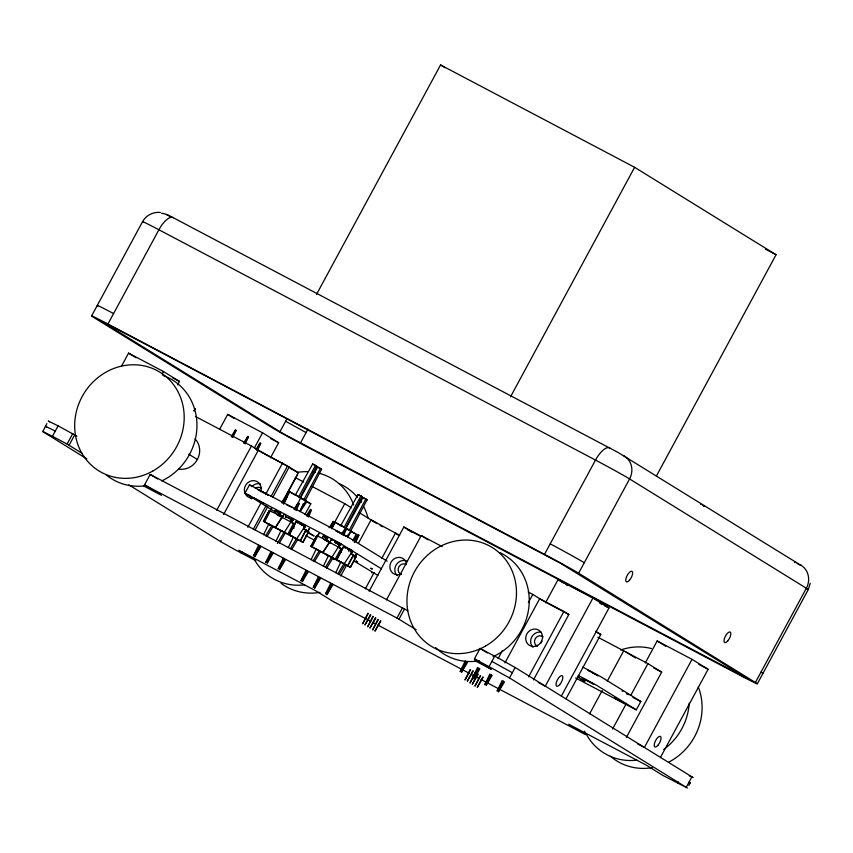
<?xml version="1.0" encoding="UTF-8"?>
<svg xmlns="http://www.w3.org/2000/svg" width="853" height="853" viewBox="0 0 853 853"><rect width="100%" height="100%" fill="white"/><g stroke="black" fill="none" stroke-linecap="round" stroke-linejoin="round"><path stroke-width="1.28" d="M293.827 528.551L294.082 523.678L276.543 514.359M341.328 552.349L341.52 548.692L323.98 539.384M294.338 526.525L294.584 523.881L296.247 521.375L305.097 526.045L304.244 528.977L308.701 531.622L303.028 542.348L295.373 538.414M285.467 516.353L285.584 516.929L285.563 515.809M291.918 522.473L292.494 519.392L284.465 532.208L263.428 521.215L269.26 510.584L280.658 515.969L282.386 517.643L280.658 515.969M339.355 547.498L339.931 544.417L331.902 557.233L310.865 546.24L316.698 535.609L328.096 540.994L329.823 542.668L328.096 540.994M810.286 583.207L808.271 589.572L757.304 683.829M339.067 574.591L345.166 564.515L336.754 559.792L343.695 546.4L352.534 551.07L351.681 554.002L356.138 556.646L350.466 567.373L342.064 562.873M278.856 515.82L280.36 512.28M283.878 504.027L286.885 496.958L283.409 502.342M291.182 522.313L292.686 518.784M296.194 510.531L299.211 503.451L295.724 508.836M303.999 527.634L305.001 525.277M308.519 517.025L311.526 509.955L307.357 516.417M326.294 540.845L327.797 537.305M331.817 527.868L334.323 521.983L330.847 527.357M339.121 546.165L340.123 543.809M343.631 535.556L346.649 528.476L343.162 533.861M350.935 553.842L352.449 550.302M355.957 542.05L358.964 534.98L355.488 540.365M302.783 542.22L308.701 531.622L308.05 531.334L309.212 528.615L307.357 531.909M350.22 567.245L356.138 556.646L355.488 556.359L356.65 553.64L354.176 558.033M277.598 515.041L279.155 511.533M282.78 503.355L285.894 496.339L281.618 502.737M290.436 520.373L291.47 518.038M295.106 509.849L298.209 502.844L293.933 509.241M307.421 516.353L310.535 509.337L306.259 515.734M325.036 540.066L326.592 536.558M330.74 527.207L333.331 521.364L329.055 527.762M342.543 534.874L345.646 527.858L341.381 534.266M350.199 551.891L351.233 549.556M354.347 542.54L357.972 534.362L353.696 540.759M232.837 437.397L236.153 430.275L232.144 437.035M245.152 443.901L248.468 436.779L244.459 443.528M257.478 450.395L260.794 443.283L256.785 450.032M299.776 511.373L303.423 503.611M259.856 546.101L254.791 556.721L260.89 546.645M272.171 552.595L267.117 563.225L273.216 553.139M284.497 559.099L279.432 569.719L285.531 559.643M307.293 571.126L302.229 581.746L308.328 571.67M319.619 577.62L314.554 588.25L320.653 578.163M331.934 584.124L326.87 594.744L332.969 584.668M466.527 661.779L461.462 672.399L467.561 662.323M478.853 668.283L473.788 678.903L479.887 668.827M491.168 674.776L486.103 685.396L492.202 675.32M503.494 681.28L498.429 691.9L504.528 681.824M258.544 545.312L253.448 555.921L259.579 545.856M263.63 534.692L268.727 524.073L271.83 525.715L273.088 526.493L266.989 536.569M270.859 551.806L265.773 562.426L271.894 552.349M275.956 541.186L281.042 530.577L284.145 532.208L285.403 532.986L279.304 543.062M283.185 558.31L278.099 568.919L284.22 558.854M288.271 547.69L293.368 537.07L289.316 534.767L294.584 523.881L294.082 523.678M305.982 570.326L300.885 580.946L307.016 570.881M311.068 559.717L316.164 549.097L319.267 550.739L320.525 551.518L314.426 561.594M318.297 576.831L313.211 587.45L319.342 577.374M323.394 566.211L328.48 555.602L331.593 557.233L332.851 558.011L326.752 568.087M330.623 583.335L325.537 593.944L331.657 583.879M335.719 572.715L340.805 562.095L331.902 557.233M465.216 660.99L460.13 671.61L466.25 661.533M477.541 667.483L472.445 678.103L478.576 668.038M489.857 673.987L484.771 684.607L490.891 674.531M502.182 680.491L497.086 691.101L503.217 681.035M232.048 436.885L235.503 429.848L231.355 436.523M244.374 443.389L247.818 436.341L243.681 443.027M256.689 449.883L260.144 442.846L255.996 449.52M367.888 613.254L362.632 623.799L368.304 613.51M372.878 616.335L367.622 626.891L373.294 616.602M377.868 619.427L372.612 629.972L378.284 619.683M470.216 669.477L464.96 680.022L470.632 669.733M475.206 672.559L469.95 683.104L475.622 672.814M480.196 675.64L474.94 686.185L480.612 675.896M194.036 410.869L195.209 408.534L193.94 410.815M295.863 507.492L300.832 497.651L289.753 491.808L283.527 503.75M264.675 521.769L271.606 508.377L269.943 510.883M305.918 529.916L300.352 540.695L303.028 542.348M312.113 546.794L319.043 533.402L317.38 535.908M353.355 554.94L347.789 565.72L350.466 567.373M263.673 521.343L269.26 510.584M311.11 546.368L316.698 535.609M331.774 528.828L335.176 522.313L346.254 528.146L356.245 534.298L352.652 540.717M316.644 466.207L300.181 497.587L295.405 494.943L312.646 463.989L316.644 466.207L312.646 463.989M305.171 500.668L321.634 469.289L320.472 468.436L317.636 467.071L300.395 498.024L302.655 499.218M362.067 496.702L345.604 528.082L340.827 525.448L358.068 494.495L362.067 496.702L358.068 494.495M367.057 499.794L350.594 531.174L345.817 528.529L363.047 497.576L367.057 499.794L363.047 497.576M370.469 614.608L364.956 625.014L370.884 614.864M375.459 617.689L369.946 628.096L375.874 617.956M380.449 620.781L374.936 631.177L380.864 621.037M472.797 670.821L467.273 681.227L473.212 671.087M477.787 673.913L472.263 684.319L478.202 674.169M482.777 676.994L477.253 687.401L483.193 677.25M298.806 496.734L315.482 465.354M303.796 499.815L320.472 468.436M344.228 527.239L360.904 495.849M349.218 530.321L365.894 498.941M91.591 315.973L142.547 221.705C145.938 215.393 153.252 211.629 160.364 212.472M86.857 458.914L42.735 431.586L46.894 423.642M800.285 564.867A17.849 16.452 -58.3 0 1 806.352 588.239L755.385 682.496A29.748 0.725 28.4 0 1 740.958 675.768L304.35 445.469A29.748 0.725 28.4 0 1 270.284 426.596L93.499 317.305A29.748 0.725 28.4 0 1 107.936 324.023L158.903 229.766A17.849 6.909 -62.2 0 1 173.276 217.718L618.244 452.548L801.052 565.4L798.834 564.409M42.714 431.469L52.459 436.32L58.111 425.86L76.877 436.128M81.973 453.242L67.11 444.05L72.761 433.58M69.072 445.266L74.733 434.795M121.67 365.873L128.558 353.121L163.435 371.513L179.503 381.451L177.627 384.927M162.187 373.838L163.435 371.513M143.762 486.007L161.356 495.294L144.53 484.888L150.192 474.428L407.83 610.801M219.541 429.475L227.687 414.398L262.564 432.802L278.632 442.728L270.486 457.805M316.495 294.445L440.574 64.945L634.621 167.305L776.049 254.738L656.394 476.038M216.715 510.233L251.443 446.002L195.433 416.467M254.418 447.868L262.564 432.802M223.582 514.476L258.31 450.256L287.482 466.079L271.062 496.446M274.485 511.459L244.982 493.194L249.502 484.813L344.175 534.692L387.113 561.135M370.671 621.293L333.096 601.472L316.271 591.065L238.84 550.228L255.676 560.624L235.257 549.822L220.575 541.58L221.108 540.599M111.86 326.454L560.474 563.257L746.77 678.188L285.574 434.966L279.976 431.714L286.907 418.908M247.839 527.271L261.103 502.748M265.518 494.58L282.567 463.051M253.384 529.148L266.008 505.786M241.026 552.904L241.73 551.592M300.427 443.038L307.986 429.059M255.09 530.076L267.714 506.714M272.768 497.374L289.188 467.017L264.377 453.903M283.153 500.679L298.305 472.658L289.188 467.017M284.966 497.896L297.601 474.545M291.63 549.567L297.729 539.491L287.824 534.085L293.603 523.422M331.476 528.21L344.74 503.686L311.878 486.349M335.272 559.11L341.04 548.436M347.651 537.635L351.137 531.174L345.508 528.199M340.774 575.924L346.457 565.411M358.452 543.233L371.076 519.872L399.662 535.321M365.297 588.858L374.136 572.512M381.717 558.502L395.6 532.805M369.114 591.246L403.842 527.026L421.169 536.164M386.494 599.798L421.222 535.567L442.227 546.645M510.531 396.794L634.621 167.305M416.157 629.695L396.986 618.052L402.637 607.592M398.948 619.267L404.599 608.807M474.812 660.638L491.232 669.306L474.407 658.9L480.068 648.44L498.941 658.42L515.159 667.483L693.084 777.573L689.309 775.857M107.936 324.023L544.534 554.333L595.501 460.076A17.849 6.909 -62.2 0 1 609.874 448.028M474.407 658.9L489.057 666.63L494.719 656.16M498.077 658.644L502.492 650.476M528.38 602.591L532.805 594.424L528.252 592.025M504.944 662.898L539.672 598.667L563.929 611.462L568.844 614.501L533.488 679.894M545.504 602.847L558.033 579.667L592.91 598.06L608.978 607.997L561.338 696.091M481.049 679.51L585.542 734.636L568.716 724.229L646.147 765.077L662.973 775.484L687.433 788.044L509.508 677.943L515.159 667.483M755.385 682.496L578.611 573.195L629.578 478.938A17.849 16.452 -58.3 0 0 623.511 455.566M528.572 676.866L563.929 611.462M592.91 598.06L545.28 686.164L538.296 682.485M566.061 698.703L600.789 634.472L595.501 631.209M589.583 713.886L602.207 690.525M607.261 681.184L623.682 650.828M583.58 733.42L584.838 731.096M645.252 662.973L657.162 640.955L692.039 659.348L708.107 669.274L660.467 757.379M612.571 729.016L626.465 703.32M630.879 695.152L647.928 663.623L597.857 637.202M575.626 677.964L636.263 709.867L640.859 701.518L639.377 700.825M626.326 737.514L661.683 672.121L647.928 663.623M692.039 659.348L644.399 747.452L637.426 743.773M677.623 783.203L678.327 781.902M686.281 787.244L691.943 776.774M688.84 785.421L690.258 782.809L689.107 782.009M306.163 530.044L300.352 540.695L289.316 534.767L296.247 521.375L297.964 523.284M353.6 555.068L347.789 565.72L336.754 559.792L343.695 546.4L345.401 548.298M299.925 511.437L305.854 500.69L300.832 497.651M304.841 514.487L310.823 503.803L299.36 497.32M286.139 517.046L286.544 516.555L286.043 517.078M265.699 535.78L271.83 525.715M277.342 543.404L284.145 532.208M290.351 548.778L296.471 538.712M313.136 560.805L319.267 550.739M325.462 567.309L331.593 557.233M337.788 573.802L343.908 563.737M282.268 517.387L283.846 514.839L275.434 527.517L281.895 517.227M329.706 542.412L331.284 539.864L322.871 552.541L329.333 542.252M348.525 551.123L349.922 548.969M296.791 538.712L305.097 526.045M344.228 563.737L352.534 551.07M275.21 512.333L276.628 510.201M322.647 537.358L324.065 535.226M300.117 511.565L307.037 501.415M347.224 535.833L351.137 531.174M286.299 516.993L285.499 516.843M690.258 782.809L689.576 782.585M253.48 498.003L263.897 503.611L253.426 497.949M292.152 519.946L293.091 520.405M335.581 530.523L341.349 533.488M245.003 493.183L339.643 543.073L381.472 568.812M345.923 536.153L345.038 535.545M293.069 520.373L287.376 517.291L291.993 519.872M580.85 678.988L582.994 680.097M267.426 494.793L268.364 495.188M345.923 536.089L345.038 535.737M286.939 505.019L292.558 507.514M356.138 561.039L357.642 561.871L356.191 561.093M370.852 568.237L372.356 569.068L370.852 568.258M304.99 500.284L305.854 500.69M340.134 525.427L341.008 525.821L335.176 522.313M588.186 670.319L589.466 670.948M597.59 675.544L598.209 675.8L597.59 675.384M326.603 540.887L330.943 542.977M317.636 467.071L321.634 469.289M328.661 555.73L325.675 554.237L328.565 555.975M300.469 524.158L299.734 523.806L300.213 524.137M700.718 504.24L701.294 504.539M798.333 564.153L797.203 563.577M596.737 675.118L595.906 674.691M293.581 537.315L272.864 526.546M341.019 562.34L320.301 551.571M300.619 524.232L305.417 526.898L302.644 525.299M639.121 700.697L632.937 697.445M704.311 506.298L703.224 505.733M266.413 494.282L265.805 493.972M344.026 535.226L343.428 534.916M589.743 671.098L591.012 671.748M339.099 544.726L340.528 545.419L334.813 542.337L337.756 543.83M110.581 325.782L102.125 321.602L279.976 431.714M260.89 491.019L257.969 489.579L258.747 490.102M627.019 693.958L626.369 693.606M622.168 702.158L625.11 703.597L614.693 697.946L621.837 701.987M765.461 249.151L776.049 254.738M173.276 217.718L166.761 214.476L170.899 217.131M795.231 562.553L794.516 562.17A17.849 6.909 -62.2 0 1 795.007 562.564M172.53 377.772L179.503 381.451M599.68 603.092L602.005 604.319M604.329 605.545L608.978 607.997M270.497 438.442L278.632 442.728M698.81 664.37L708.107 669.274M420.305 536.153L407.563 529.457L411.615 531.973M545.739 602.314L568.844 614.501M290.137 468.34L298.305 472.658M596.194 632.052L600.789 634.472M295.447 477.68L303.657 482.02M653.643 667.878L661.683 672.121M380.203 525.512L382.581 526.77M396.442 534.074L398.746 535.289M305.289 500.882L310.823 503.803M350.7 531.387L356.245 534.298M582.738 667.046L600.885 676.77L640.774 701.433M595.266 674.36L594.242 673.817M622.104 691.005L622.775 691.367M338.929 544.63L337.564 543.905M291.427 522.558L294.658 524.264M303.828 529.105L308.05 531.334M338.865 547.583L341.019 548.724M351.265 554.13L355.488 556.359M307.261 532.496L314.085 535.983L306.984 531.547M578.206 675.416L596.364 685.14L636.295 709.845M305.928 535.705L315.29 540.642M58.111 425.86L48.312 421.019L49.453 421.819M55.285 431.085L45.476 426.255L46.627 427.054M52.459 436.32L67.11 444.05M144.53 484.888L396.986 618.052M373.017 622.53L375.373 623.767M377.719 625.004L469.299 673.316M471.656 674.552L474.001 675.8M476.347 677.037L478.693 678.274M306.088 432.578L285.638 421.254M261.221 491.2L263.726 492.544M326.23 537.934C332.286 540.983 318.318 533.456 324.449 536.974M353.942 561.029L377.847 575.37M491.882 661.395L512.333 672.718M489.057 666.63L509.508 677.943M342.426 534.383L341.712 534.01M264.803 493.439L264.099 493.066M591.705 672.121L595.586 674.233M326.038 537.827L324.641 537.081M327.861 541.57L328.682 542.018M593.517 673.433L592.43 672.836M340.987 533.615L339.899 533.029M263.374 492.671L262.287 492.085M578.003 677.005C575.658 675.811 583.068 679.777 577.865 677.069M582.855 680.15L584.998 681.248L580.872 679.031M350.082 550.324C358.175 554.94 341.946 545.877 349.89 550.398M302.442 525.384L300.619 524.371M341.712 533.679L343.098 534.447M264.089 492.735L265.475 493.503M703.213 505.552L704.407 506.224M339.195 532.635L338.193 532.08M261.572 491.701L260.57 491.147M626.688 693.489L627.318 693.841M317.103 549.876L310.865 546.24M269.665 524.851L263.428 521.215M590.361 671.695L589.754 671.354M343.418 534.618L344.569 535.268M265.795 493.684L266.946 494.324M284.465 532.208L287.824 534.085M595.895 674.414L597.207 675.16M337.884 531.909L336.572 531.163M260.261 490.965L258.949 490.219M628.16 694.31L629.024 694.811M588.965 670.906L588.197 670.447M267.416 494.601L268.215 495.081M336.37 531.046L335.624 530.577M289.753 491.808L294.85 494.943M440.574 64.945L445.106 67.739M558.033 579.667L563.396 582.972M565.539 584.305L567.671 585.627M657.162 640.955L665.735 646.243M532.805 594.424L544.587 601.706M626.102 652.108L635.624 657.994M128.558 353.121L136.064 357.748M227.687 414.398L234.117 418.375M421.222 535.567L428.099 539.821M403.842 527.026L408.758 530.054M371.076 519.872L375.139 522.377M251.443 446.002L263.225 453.284M344.74 503.686L351.393 507.802M359.156 512.6L376.898 523.561M252.125 486.466L249.534 484.856M188.78 454.191L197.374 459.511A17.849 16.452 -58.3 0 1 178.672 469.033M278.974 514.231L282.332 516.31M480.068 648.44L487.404 652.971M328.48 555.602L329.738 556.38M281.042 530.577L282.3 531.355M268.727 524.073L269.985 524.851M150.192 474.428L157.528 478.959M128.792 484.835L220.575 541.58M331.977 558.033L334.344 559.568L333.651 558.822M544.534 554.333A29.748 0.725 28.4 0 1 578.611 573.195M550.185 543.873A29.748 0.725 28.4 0 1 584.262 562.735M761.047 672.025A29.748 0.725 28.4 0 1 762.465 673.262M97.775 305.95A29.748 0.725 28.4 0 1 113.588 313.563M161.548 213.303A17.849 16.452 -58.3 0 1 167.508 215.031M143.08 222.153A29.748 0.725 28.4 0 1 158.903 229.766L595.501 460.076A29.748 0.725 28.4 0 1 629.578 478.938L806.352 588.239A29.748 0.725 28.4 0 1 807.119 589.199M372.292 572.747A8.925 8.221 -58.3 0 1 371.481 572.63M194.985 438.858A17.849 16.452 -58.3 0 1 197.374 459.511M251.592 498.877A8.925 8.221 -58.3 0 1 249.524 495.22M251.848 486.53A8.925 8.221 -58.3 0 1 260.517 483.971M254.055 497.864A8.925 8.221 -58.3 0 1 244.342 489.878A8.925 8.221 -58.3 0 1 254.258 480.665A8.925 8.221 -58.3 0 1 260.687 491.691M397.125 575.636A8.925 8.221 -58.3 0 1 396.357 564.59A8.925 8.221 -58.3 0 1 406.774 560.997M401.273 574.048A8.925 8.221 -58.3 0 1 390.311 569.516A8.925 8.221 -58.3 0 1 395.867 557.958A8.925 8.221 -58.3 0 1 406.444 563.279M532.954 647.288A8.925 8.221 -58.3 0 1 531.76 636.967A8.925 8.221 -58.3 0 1 541.111 632.201M319.182 473.276A58.015 53.462 -58.3 0 1 353.675 504.987M304.649 584.849A58.015 53.462 -58.3 0 1 253.501 557.862M297.313 472.402A58.015 53.462 -58.3 0 1 307.72 471.666M312.88 472.061A58.015 53.462 -58.3 0 1 315.418 472.455M339.195 483.662A58.015 53.462 -58.3 0 1 357.428 497.256M359.795 500.295A58.015 53.462 -58.3 0 1 361.245 502.417M363.836 506.906A58.015 53.462 -58.3 0 1 368.006 517.899M320.024 592.366A58.015 53.462 -58.3 0 1 281.01 583.281M162.774 375.416A58.015 53.462 -58.3 0 1 196.958 425.903A58.015 53.462 -58.3 0 1 161.729 480.911M144.573 485.879A58.015 53.462 -58.3 0 1 106.156 474.844M689.213 703.192A58.015 53.462 -58.3 0 1 663.698 749.478M636.935 760.13A58.015 53.462 -58.3 0 1 585.776 733.143M620.621 649.997A58.015 53.462 -58.3 0 1 651.468 648.557M698.266 686.932A58.015 53.462 -58.3 0 1 668.677 762.166M652.3 767.647A58.015 53.462 -58.3 0 1 610.321 756.163M499.783 552.595A58.015 53.462 -58.3 0 1 529.127 604.393A58.015 53.462 -58.3 0 1 493.087 656.607M479.45 660.776A58.015 53.462 -58.3 0 1 435.595 647.566M540.738 643.407A5.513 5.075 -58.3 0 1 542.039 641.243M537.475 646.222A5.513 5.075 -58.3 0 1 535.321 638.588A5.513 5.075 -58.3 0 1 543.084 636.839M401.145 574.282A5.513 5.075 -58.3 0 1 398.852 566.872A5.513 5.075 -58.3 0 1 406.359 564.633M255.356 488.321A5.513 5.075 -58.3 0 1 261.54 488.321M275.05 510.787L280.776 513.901L275.05 510.787M331.092 538.904L341.509 544.555L331.092 538.904M583.26 678.519L593.677 684.17L583.26 678.519M629.493 580.232A5.95 2.303 -62.2 0 0 632.041 571.329A5.95 2.303 -62.2 0 0 626.091 578.121A5.95 2.303 -62.2 0 0 629.493 580.232M727.705 640.944A5.95 2.303 -62.2 0 0 730.243 632.052A5.95 2.303 -62.2 0 0 724.304 638.844A5.95 2.303 -62.2 0 0 727.705 640.944M537.635 645.422A8.925 8.221 -58.3 0 0 539 630.292A8.925 8.221 -58.3 0 0 525.736 637.586A8.925 8.221 -58.3 0 0 537.635 645.422M153.145 470.835A58.015 53.462 -58.3 0 0 160.321 372.462A58.015 53.462 -58.3 0 0 74.829 421.414A58.015 53.462 -58.3 0 0 153.145 470.835M485.432 646.116A58.015 53.462 -58.3 0 0 492.607 547.743A58.015 53.462 -58.3 0 0 407.105 596.695A58.015 53.462 -58.3 0 0 485.432 646.116M559.707 684.618A5.95 2.303 -62.2 0 0 562.255 675.715A5.95 2.303 -62.2 0 0 556.305 682.517A5.95 2.303 -62.2 0 0 559.707 684.618M657.919 745.341A5.95 2.303 -62.2 0 0 660.467 736.438A5.95 2.303 -62.2 0 0 654.518 743.23A5.95 2.303 -62.2 0 0 657.919 745.341"/></g></svg>
